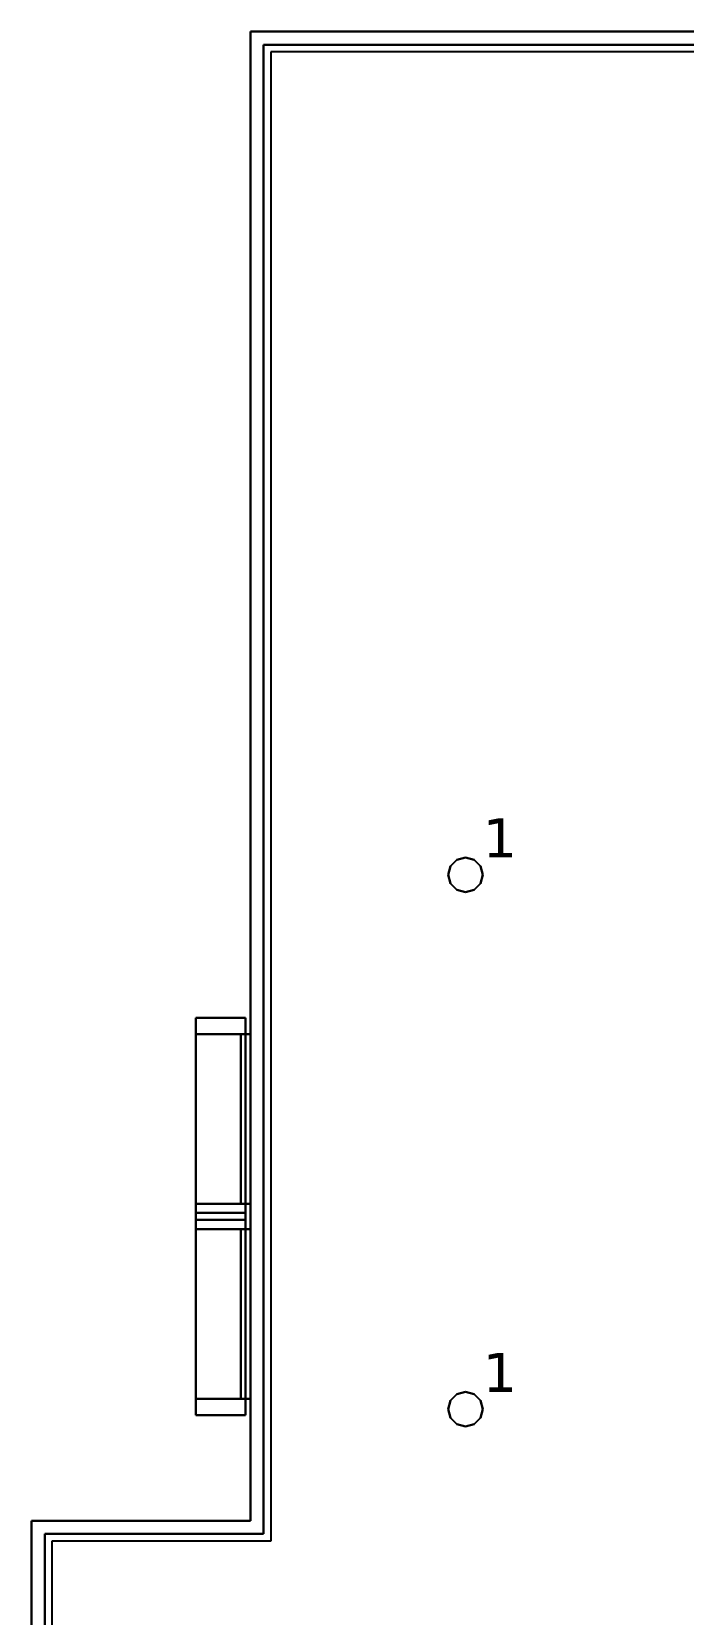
# Model space of a CAD drawing. Header units: inches. Extents: x -0.1 to 35.4, y -0.1 to 18.
# Drawn here: x 0 to 3, y 10.76 to 18.05 of the extents above; entities that cross this region are included whole.
import ezdxf

# ---------------------------------------------------------------- set-up
doc = ezdxf.new("R2010")
doc.units = ezdxf.units.IN
doc.header["$MEASUREMENT"] = 0
for name, color, linetype, true_color in [('DLX_APERT', 252, 'Continuous', 0x969696), ('DLX_CALC', 3, 'Continuous', 0x00ff00), ('DLX_CONT', 252, 'Continuous', 0x969696), ('DLX_GIRD', 252, 'Continuous', 0x969696), ('DLX_LUM', 40, 'Continuous', 0xffd400), ('DLX_LUMKEY_IDX', 252, 'Continuous', 0x969696)]:
    doc.layers.add(name, color=color, linetype=linetype, true_color=true_color)
doc.styles.add('TableTextStyle', font='')
doc.styles.get('TableTextStyle').set_extended_font_data('VERDANA.TTF')

msp = doc.modelspace()

# ---------------------------------------------------------------- linework, layer by layer
at = {"layer": 'DLX_APERT'}
for points in [[(0.9865, 13.5048, 0), (0.7565, 13.5048, 0)], [(0.7565, 13.5048, 0), (0.7565, 12.5728, 0)], [(0.9865, 13.5048, 0), (0.7565, 13.5048, 0)], [(0.7565, 13.5048, 0), (0.7565, 13.5048, 0)], [(0.7565, 13.5048, 0), (0.9865, 13.5048, 0)], [(0.7565, 13.4298, 0), (0.7565, 13.5048, 0)], [(0.7565, 13.5048, 0), (0.9865, 13.5048, 0)], [(0.7565, 12.5728, 0), (0.7565, 13.5048, 0)], [(0.7565, 13.5048, 0), (0.7565, 13.5048, 0)], [(0.7565, 13.5048, 0), (0.7565, 13.4298, 0)], [(0.9865, 12.5728, 0), (0.9865, 13.5048, 0)], [(0.9865, 13.5048, 0), (0.9865, 13.5048, 0)], [(0.9865, 13.5048, 0), (0.9865, 13.4298, 0)], [(0.9865, 13.4298, 0), (0.9865, 13.5048, 0)], [(0.9865, 13.5048, 0), (0.9865, 13.5048, 0)], [(0.9865, 13.5048, 0), (0.9865, 12.5728, 0)], [(0.964, 13.4298, 0), (0.7565, 13.4298, 0)], [(0.7565, 13.4298, 0), (0.7565, 13.4298, 0)], [(0.7565, 13.4298, 0), (0.7565, 12.6478, 0)], [(0.7565, 12.6478, 0), (0.7565, 13.4298, 0)], [(0.7565, 13.4298, 0), (0.964, 13.4298, 0)], [(0.964, 13.4298, 0), (0.7565, 13.4298, 0)], [(0.7565, 13.4298, 0), (0.7565, 13.4298, 0)], [(0.7565, 13.4298, 0), (0.964, 13.4298, 0)], [(0.9865, 13.4298, 0), (0.964, 13.4298, 0)], [(0.964, 13.4298, 0), (0.964, 12.6478, 0)], [(0.964, 13.4298, 0), (0.964, 13.4298, 0)], [(0.964, 12.6478, 0), (0.964, 13.4298, 0)], [(0.964, 13.4298, 0), (0.9865, 13.4298, 0)], [(0.964, 13.4298, 0), (0.964, 13.4298, 0)], [(0.964, 13.4298, 0), (0.9865, 13.4298, 0)], [(0.9865, 13.4298, 0), (0.964, 13.4298, 0)], [(0.964, 12.6478, 0), (0.964, 13.4298, 0)], [(0.964, 13.4298, 0), (0.964, 13.4298, 0)], [(0.964, 13.4298, 0), (0.964, 12.6478, 0)], [(0.964, 12.6478, 0), (0.964, 13.4298, 0)], [(0.964, 13.4298, 0), (0.9865, 13.4298, 0)], [(0.9865, 13.4298, 0), (0.964, 13.4298, 0)], [(0.964, 13.4298, 0), (0.964, 12.6478, 0)], [(0.9865, 13.4298, 0), (0.964, 13.4298, 0)], [(0.964, 13.4298, 0), (0.964, 13.4298, 0)], [(0.964, 13.4298, 0), (0.9865, 13.4298, 0)], [(0.9865, 12.6478, 0), (0.9865, 13.4298, 0)], [(0.9865, 13.4298, 0), (0.9865, 13.4298, 0)], [(0.9865, 13.4298, 0), (0.9865, 12.6478, 0)], [(0.9865, 13.4298, 0), (0.9865, 13.4298, 0)], [(0.9865, 13.4298, 0), (1.009, 13.4298, 0)], [(0.9865, 13.4298, 0), (0.9865, 13.4298, 0)], [(0.9865, 13.4298, 0), (1.009, 13.4298, 0)], [(1.009, 13.4298, 0), (0.9865, 13.4298, 0)], [(0.9865, 13.4298, 0), (0.9865, 12.6478, 0)], [(1.009, 13.4298, 0), (0.9865, 13.4298, 0)], [(0.9865, 12.6478, 0), (0.9865, 13.4298, 0)], [(0.9865, 13.4298, 0), (0.9865, 13.4298, 0)], [(1.009, 13.4298, 0), (1.009, 12.6478, 0)], [(1.009, 12.6478, 0), (1.009, 13.4298, 0)], [(1.009, 13.4298, 0), (1.009, 13.4298, 0)], [(1.009, 13.4298, 0), (1.009, 12.6478, 0)], [(1.009, 13.4298, 0), (1.009, 13.4298, 0)], [(1.009, 12.6478, 0), (1.009, 13.4298, 0)], [(0.7565, 12.6478, 0), (0.964, 12.6478, 0)], [(0.7565, 12.5728, 0), (0.7565, 12.6478, 0)], [(0.7565, 12.6478, 0), (0.7565, 12.6478, 0)], [(0.7565, 12.6478, 0), (0.7565, 12.5728, 0)], [(0.964, 12.6478, 0), (0.7565, 12.6478, 0)], [(0.964, 12.6478, 0), (0.7565, 12.6478, 0)], [(0.7565, 12.6478, 0), (0.7565, 12.6478, 0)], [(0.7565, 12.6478, 0), (0.964, 12.6478, 0)], [(0.964, 12.6478, 0), (0.9865, 12.6478, 0)], [(0.964, 12.6478, 0), (0.964, 12.6478, 0)], [(0.9865, 12.6478, 0), (0.964, 12.6478, 0)], [(0.964, 12.6478, 0), (0.964, 12.6478, 0)], [(0.964, 12.6478, 0), (0.9865, 12.6478, 0)], [(0.9865, 12.6478, 0), (0.964, 12.6478, 0)], [(0.964, 12.6478, 0), (0.964, 12.6478, 0)], [(0.9865, 12.6478, 0), (0.964, 12.6478, 0)], [(0.9865, 12.6478, 0), (0.964, 12.6478, 0)], [(0.964, 12.6478, 0), (0.964, 12.6478, 0)], [(0.964, 12.6478, 0), (0.9865, 12.6478, 0)], [(0.964, 12.6478, 0), (0.9865, 12.6478, 0)], [(0.9865, 12.6478, 0), (0.9865, 12.5728, 0)], [(0.9865, 12.6478, 0), (0.9865, 12.6478, 0)], [(0.9865, 12.5728, 0), (0.9865, 12.6478, 0)], [(0.9865, 12.6478, 0), (0.9865, 12.6478, 0)], [(1.009, 12.6478, 0), (0.9865, 12.6478, 0)], [(0.9865, 12.6478, 0), (0.9865, 12.6478, 0)], [(0.9865, 12.6478, 0), (1.009, 12.6478, 0)], [(1.009, 12.6478, 0), (0.9865, 12.6478, 0)], [(0.9865, 12.6478, 0), (1.009, 12.6478, 0)], [(0.9865, 12.6478, 0), (0.9865, 12.6478, 0)], [(1.009, 12.6478, 0), (1.009, 12.6478, 0)], [(1.009, 12.6478, 0), (1.009, 12.6478, 0)], [(0.9865, 12.6058, 0), (0.7565, 12.6058, 0)], [(0.7565, 12.6058, 0), (0.7565, 11.6738, 0)], [(0.9865, 12.6058, 0), (0.7565, 12.6058, 0)], [(0.7565, 12.6058, 0), (0.7565, 12.6058, 0)], [(0.7565, 12.6058, 0), (0.9865, 12.6058, 0)], [(0.7565, 12.5308, 0), (0.7565, 12.6058, 0)], [(0.7565, 12.6058, 0), (0.9865, 12.6058, 0)], [(0.7565, 11.6738, 0), (0.7565, 12.6058, 0)], [(0.7565, 12.6058, 0), (0.7565, 12.6058, 0)], [(0.7565, 12.6058, 0), (0.7565, 12.5308, 0)], [(0.7565, 12.5728, 0), (0.9865, 12.5728, 0)], [(0.9865, 12.5728, 0), (0.7565, 12.5728, 0)], [(0.7565, 12.5728, 0), (0.7565, 12.5728, 0)], [(0.7565, 12.5728, 0), (0.9865, 12.5728, 0)], [(0.9865, 12.5728, 0), (0.7565, 12.5728, 0)], [(0.7565, 12.5728, 0), (0.7565, 12.5728, 0)], [(0.9865, 11.6738, 0), (0.9865, 12.6058, 0)], [(0.9865, 12.6058, 0), (0.9865, 12.6058, 0)], [(0.9865, 12.6058, 0), (0.9865, 12.5308, 0)], [(0.9865, 12.5308, 0), (0.9865, 12.6058, 0)], [(0.9865, 12.6058, 0), (0.9865, 12.6058, 0)], [(0.9865, 12.6058, 0), (0.9865, 11.6738, 0)], [(0.9865, 12.5728, 0), (0.9865, 12.5728, 0)], [(0.9865, 12.5728, 0), (0.9865, 12.5728, 0)], [(0.964, 12.5308, 0), (0.7565, 12.5308, 0)], [(0.7565, 12.5308, 0), (0.7565, 12.5308, 0)], [(0.7565, 12.5308, 0), (0.7565, 11.7488, 0)], [(0.7565, 11.7488, 0), (0.7565, 12.5308, 0)], [(0.7565, 12.5308, 0), (0.964, 12.5308, 0)], [(0.964, 12.5308, 0), (0.7565, 12.5308, 0)], [(0.7565, 12.5308, 0), (0.7565, 12.5308, 0)], [(0.7565, 12.5308, 0), (0.964, 12.5308, 0)], [(0.9865, 12.5308, 0), (0.964, 12.5308, 0)], [(0.964, 12.5308, 0), (0.964, 11.7488, 0)], [(0.964, 12.5308, 0), (0.964, 12.5308, 0)], [(0.964, 11.7488, 0), (0.964, 12.5308, 0)], [(0.964, 12.5308, 0), (0.9865, 12.5308, 0)], [(0.964, 12.5308, 0), (0.964, 12.5308, 0)], [(0.964, 12.5308, 0), (0.9865, 12.5308, 0)], [(0.9865, 12.5308, 0), (0.964, 12.5308, 0)], [(0.964, 11.7488, 0), (0.964, 12.5308, 0)], [(0.964, 12.5308, 0), (0.964, 12.5308, 0)], [(0.964, 12.5308, 0), (0.964, 11.7488, 0)], [(0.964, 11.7488, 0), (0.964, 12.5308, 0)], [(0.964, 12.5308, 0), (0.9865, 12.5308, 0)], [(0.9865, 12.5308, 0), (0.964, 12.5308, 0)], [(0.964, 12.5308, 0), (0.964, 11.7488, 0)], [(0.9865, 12.5308, 0), (0.964, 12.5308, 0)], [(0.964, 12.5308, 0), (0.964, 12.5308, 0)], [(0.964, 12.5308, 0), (0.9865, 12.5308, 0)], [(0.9865, 11.7488, 0), (0.9865, 12.5308, 0)], [(0.9865, 12.5308, 0), (0.9865, 12.5308, 0)], [(0.9865, 12.5308, 0), (0.9865, 11.7488, 0)], [(0.9865, 12.5308, 0), (0.9865, 12.5308, 0)], [(0.9865, 12.5308, 0), (1.009, 12.5308, 0)], [(0.9865, 12.5308, 0), (0.9865, 12.5308, 0)], [(0.9865, 12.5308, 0), (1.009, 12.5308, 0)], [(1.009, 12.5308, 0), (0.9865, 12.5308, 0)], [(0.9865, 12.5308, 0), (0.9865, 11.7488, 0)], [(1.009, 12.5308, 0), (0.9865, 12.5308, 0)], [(0.9865, 11.7488, 0), (0.9865, 12.5308, 0)], [(0.9865, 12.5308, 0), (0.9865, 12.5308, 0)], [(1.009, 12.5308, 0), (1.009, 11.7488, 0)], [(1.009, 11.7488, 0), (1.009, 12.5308, 0)], [(1.009, 12.5308, 0), (1.009, 12.5308, 0)], [(1.009, 12.5308, 0), (1.009, 11.7488, 0)], [(1.009, 12.5308, 0), (1.009, 12.5308, 0)], [(1.009, 11.7488, 0), (1.009, 12.5308, 0)], [(0.7565, 11.7488, 0), (0.964, 11.7488, 0)], [(0.7565, 11.6738, 0), (0.7565, 11.7488, 0)], [(0.7565, 11.7488, 0), (0.7565, 11.7488, 0)], [(0.7565, 11.7488, 0), (0.7565, 11.6738, 0)], [(0.964, 11.7488, 0), (0.7565, 11.7488, 0)], [(0.964, 11.7488, 0), (0.7565, 11.7488, 0)], [(0.7565, 11.7488, 0), (0.7565, 11.7488, 0)], [(0.7565, 11.7488, 0), (0.964, 11.7488, 0)], [(0.964, 11.7488, 0), (0.9865, 11.7488, 0)], [(0.964, 11.7488, 0), (0.964, 11.7488, 0)], [(0.9865, 11.7488, 0), (0.964, 11.7488, 0)], [(0.964, 11.7488, 0), (0.964, 11.7488, 0)], [(0.964, 11.7488, 0), (0.9865, 11.7488, 0)], [(0.9865, 11.7488, 0), (0.964, 11.7488, 0)], [(0.964, 11.7488, 0), (0.964, 11.7488, 0)], [(0.9865, 11.7488, 0), (0.964, 11.7488, 0)], [(0.9865, 11.7488, 0), (0.964, 11.7488, 0)], [(0.964, 11.7488, 0), (0.964, 11.7488, 0)], [(0.964, 11.7488, 0), (0.9865, 11.7488, 0)], [(0.964, 11.7488, 0), (0.9865, 11.7488, 0)], [(0.9865, 11.7488, 0), (0.9865, 11.6738, 0)], [(0.9865, 11.7488, 0), (0.9865, 11.7488, 0)], [(0.9865, 11.6738, 0), (0.9865, 11.7488, 0)], [(0.9865, 11.7488, 0), (0.9865, 11.7488, 0)], [(1.009, 11.7488, 0), (0.9865, 11.7488, 0)], [(0.9865, 11.7488, 0), (0.9865, 11.7488, 0)], [(0.9865, 11.7488, 0), (1.009, 11.7488, 0)], [(1.009, 11.7488, 0), (0.9865, 11.7488, 0)], [(0.9865, 11.7488, 0), (1.009, 11.7488, 0)], [(0.9865, 11.7488, 0), (0.9865, 11.7488, 0)], [(1.009, 11.7488, 0), (1.009, 11.7488, 0)], [(1.009, 11.7488, 0), (1.009, 11.7488, 0)], [(0.7565, 11.6738, 0), (0.9865, 11.6738, 0)], [(0.9865, 11.6738, 0), (0.7565, 11.6738, 0)], [(0.7565, 11.6738, 0), (0.7565, 11.6738, 0)], [(0.7565, 11.6738, 0), (0.9865, 11.6738, 0)], [(0.9865, 11.6738, 0), (0.7565, 11.6738, 0)], [(0.7565, 11.6738, 0), (0.7565, 11.6738, 0)], [(0.9865, 11.6738, 0), (0.9865, 11.6738, 0)], [(0.9865, 11.6738, 0), (0.9865, 11.6738, 0)]]:
    msp.add_polyline3d(points, dxfattribs=at)
at = {"layer": 'DLX_CALC'}
for points in [[(7.7137, 17.9567, 0), (1.1023, 17.9567, 0)], [(1.1023, 17.9567, 0), (1.1023, 11.0927, 0)], [(1.1023, 11.0927, 0), (0.0933, 11.0927, 0)], [(0.0933, 11.0927, 0), (0.0933, 2.8303, 0)]]:
    msp.add_polyline3d(points, dxfattribs=at)
at = {"layer": 'DLX_CONT'}
for points in [[(7.807, 18.05, 0), (1.009, 18.05, 0)], [(1.009, 18.05, 0), (1.009, 18.05, 0)], [(1.009, 18.05, 0), (7.807, 18.05, 0)], [(1.009, 18.05, 0), (1.009, 11.186, 0)], [(1.009, 11.186, 0), (1.009, 18.05, 0)], [(1.009, 18.05, 0), (1.009, 18.05, 0)], [(1.009, 11.186, 0), (1.009, 18.05, 0)], [(1.009, 18.05, 0), (7.807, 18.05, 0)], [(7.807, 18.05, 0), (1.009, 18.05, 0)], [(1.009, 18.05, 0), (1.009, 11.186, 0)], [(7.7137, 17.9567, 0), (1.1023, 17.9567, 0)], [(1.1023, 17.9567, 0), (1.1023, 11.0927, 0)], [(1.009, 11.186, 0), (0, 11.186, 0)], [(0, 11.186, 0), (0, 11.186, 0)], [(0, 11.186, 0), (1.009, 11.186, 0)], [(0, 11.186, 0), (0, 2.737, 0)], [(0, 2.737, 0), (0, 11.186, 0)], [(0, 11.186, 0), (0, 11.186, 0)], [(0, 2.737, 0), (0, 11.186, 0)], [(0, 11.186, 0), (1.009, 11.186, 0)], [(1.009, 11.186, 0), (0, 11.186, 0)], [(0, 11.186, 0), (0, 2.737, 0)], [(1.009, 11.186, 0), (1.009, 11.186, 0)], [(1.009, 11.186, 0), (1.009, 11.186, 0)], [(1.1023, 11.0927, 0), (0.0933, 11.0927, 0)], [(0.0933, 11.0927, 0), (0.0933, 2.8303, 0)]]:
    msp.add_polyline3d(points, dxfattribs=at)
at = {"layer": 'DLX_GIRD'}
for points in [[(1.009, 11.186, 0), (1.009, 18.05, 0)], [(1.009, 18.05, 0), (7.807, 18.05, 0)], [(7.807, 18.05, 0), (1.009, 18.05, 0)], [(1.009, 18.05, 0), (1.009, 11.186, 0)], [(1.009, 18.05, 0), (1.009, 11.186, 0)], [(1.009, 11.186, 0), (1.009, 18.05, 0)], [(1.009, 18.05, 0), (1.009, 18.05, 0)], [(1.069, 11.126, 0), (1.069, 17.99, 0)], [(1.069, 17.99, 0), (7.747, 17.99, 0)], [(7.747, 17.99, 0), (1.069, 17.99, 0)], [(1.069, 17.99, 0), (1.069, 11.126, 0)], [(1.069, 11.126, 0), (1.069, 17.99, 0)], [(1.069, 17.99, 0), (1.069, 17.99, 0)], [(1.069, 17.99, 0), (1.069, 11.126, 0)], [(1.069, 17.99, 0), (7.747, 17.99, 0)], [(7.747, 17.99, 0), (1.069, 17.99, 0)], [(1.069, 17.99, 0), (1.069, 17.99, 0)], [(0, 2.737, 0), (0, 11.186, 0)], [(0, 11.186, 0), (1.009, 11.186, 0)], [(1.009, 11.186, 0), (0, 11.186, 0)], [(0, 11.186, 0), (0, 2.737, 0)], [(0, 11.186, 0), (0, 2.737, 0)], [(0, 2.737, 0), (0, 11.186, 0)], [(0, 11.186, 0), (0, 11.186, 0)], [(1.009, 11.186, 0), (0, 11.186, 0)], [(0, 11.186, 0), (0, 11.186, 0)], [(0, 11.186, 0), (1.009, 11.186, 0)], [(1.009, 11.186, 0), (1.009, 11.186, 0)], [(1.009, 11.186, 0), (1.009, 11.186, 0)], [(0.06, 2.797, 0), (0.06, 11.126, 0)], [(0.06, 11.126, 0), (1.069, 11.126, 0)], [(0.06, 11.126, 0), (0.06, 2.797, 0)], [(1.069, 11.126, 0), (0.06, 11.126, 0)], [(0.06, 2.797, 0), (0.06, 11.126, 0)], [(0.06, 11.126, 0), (0.06, 11.126, 0)], [(0.06, 11.126, 0), (0.06, 2.797, 0)], [(0.06, 11.126, 0), (1.069, 11.126, 0)], [(1.069, 11.126, 0), (0.06, 11.126, 0)], [(0.06, 11.126, 0), (0.06, 11.126, 0)], [(1.069, 11.126, 0), (1.069, 11.126, 0)], [(1.069, 11.126, 0), (1.069, 11.126, 0)]]:
    msp.add_polyline3d(points, dxfattribs=at)
at = {"layer": 'DLX_LUM'}
for points in [[(1.9595, 14.2328, 0), (1.9303, 14.2035, 0)], [(1.9303, 14.2035, 0), (1.9595, 14.2328, 0)], [(1.9303, 14.2035, 0), (1.9595, 14.2328, 0)], [(1.9595, 14.2328, 0), (1.9303, 14.2035, 0)], [(1.9995, 14.2435, 0), (1.9595, 14.2328, 0)], [(1.9595, 14.2328, 0), (1.9995, 14.2435, 0)], [(1.9595, 14.2328, 0), (1.9995, 14.2435, 0)], [(1.9995, 14.2435, 0), (1.9595, 14.2328, 0)], [(1.9595, 14.2328, 0), (1.9595, 14.2328, 0)], [(1.9595, 14.2328, 0), (1.9595, 14.2328, 0)], [(2.0395, 14.2328, 0), (1.9995, 14.2435, 0)], [(1.9995, 14.2435, 0), (1.9995, 14.2435, 0)], [(1.9995, 14.2435, 0), (2.0395, 14.2328, 0)], [(1.9995, 14.2435, 0), (1.9995, 14.2435, 0)], [(1.9995, 14.2435, 0), (2.0395, 14.2328, 0)], [(2.0395, 14.2328, 0), (1.9995, 14.2435, 0)], [(2.0688, 14.2035, 0), (2.0395, 14.2328, 0)], [(2.0395, 14.2328, 0), (2.0395, 14.2328, 0)], [(2.0395, 14.2328, 0), (2.0688, 14.2035, 0)], [(2.0395, 14.2328, 0), (2.0395, 14.2328, 0)], [(2.0395, 14.2328, 0), (2.0688, 14.2035, 0)], [(2.0688, 14.2035, 0), (2.0395, 14.2328, 0)], [(1.9303, 14.2035, 0), (1.9195, 14.1635, 0)], [(1.9195, 14.1635, 0), (1.9303, 14.2035, 0)], [(1.9195, 14.1635, 0), (1.9303, 14.2035, 0)], [(1.9303, 14.2035, 0), (1.9195, 14.1635, 0)], [(1.9195, 14.1635, 0), (1.9195, 14.1635, 0)], [(1.9195, 14.1635, 0), (1.9303, 14.1235, 0)], [(1.9303, 14.1235, 0), (1.9195, 14.1635, 0)], [(1.9195, 14.1635, 0), (1.9195, 14.1635, 0)], [(1.9303, 14.1235, 0), (1.9195, 14.1635, 0)], [(1.9195, 14.1635, 0), (1.9303, 14.1235, 0)], [(1.9303, 14.2035, 0), (1.9303, 14.2035, 0)], [(1.9303, 14.2035, 0), (1.9303, 14.2035, 0)], [(2.0795, 14.1635, 0), (2.0688, 14.2035, 0)], [(2.0688, 14.2035, 0), (2.0688, 14.2035, 0)], [(2.0688, 14.2035, 0), (2.0795, 14.1635, 0)], [(2.0688, 14.2035, 0), (2.0688, 14.2035, 0)], [(2.0688, 14.2035, 0), (2.0795, 14.1635, 0)], [(2.0795, 14.1635, 0), (2.0688, 14.2035, 0)], [(2.0688, 14.1235, 0), (2.0795, 14.1635, 0)], [(2.0795, 14.1635, 0), (2.0688, 14.1235, 0)], [(2.0795, 14.1635, 0), (2.0688, 14.1235, 0)], [(2.0688, 14.1235, 0), (2.0795, 14.1635, 0)], [(2.0795, 14.1635, 0), (2.0795, 14.1635, 0)], [(2.0795, 14.1635, 0), (2.0795, 14.1635, 0)], [(1.9303, 14.1235, 0), (1.9303, 14.1235, 0)], [(1.9303, 14.1235, 0), (1.9595, 14.0942, 0)], [(1.9595, 14.0942, 0), (1.9303, 14.1235, 0)], [(1.9303, 14.1235, 0), (1.9303, 14.1235, 0)], [(1.9595, 14.0942, 0), (1.9303, 14.1235, 0)], [(1.9303, 14.1235, 0), (1.9595, 14.0942, 0)], [(1.9595, 14.0942, 0), (1.9595, 14.0942, 0)], [(1.9595, 14.0942, 0), (1.9995, 14.0835, 0)], [(1.9995, 14.0835, 0), (1.9595, 14.0942, 0)], [(1.9595, 14.0942, 0), (1.9595, 14.0942, 0)], [(1.9995, 14.0835, 0), (1.9595, 14.0942, 0)], [(1.9595, 14.0942, 0), (1.9995, 14.0835, 0)], [(1.9995, 14.0835, 0), (2.0395, 14.0942, 0)], [(2.0395, 14.0942, 0), (1.9995, 14.0835, 0)], [(2.0395, 14.0942, 0), (1.9995, 14.0835, 0)], [(1.9995, 14.0835, 0), (2.0395, 14.0942, 0)], [(1.9995, 14.0835, 0), (1.9995, 14.0835, 0)], [(1.9995, 14.0835, 0), (1.9995, 14.0835, 0)], [(2.0395, 14.0942, 0), (2.0688, 14.1235, 0)], [(2.0688, 14.1235, 0), (2.0395, 14.0942, 0)], [(2.0688, 14.1235, 0), (2.0395, 14.0942, 0)], [(2.0395, 14.0942, 0), (2.0688, 14.1235, 0)], [(2.0395, 14.0942, 0), (2.0395, 14.0942, 0)], [(2.0395, 14.0942, 0), (2.0395, 14.0942, 0)], [(2.0688, 14.1235, 0), (2.0688, 14.1235, 0)], [(2.0688, 14.1235, 0), (2.0688, 14.1235, 0)], [(1.9595, 11.7694, 0), (1.9303, 11.7401, 0)], [(1.9303, 11.7401, 0), (1.9595, 11.7694, 0)], [(1.9303, 11.7401, 0), (1.9595, 11.7694, 0)], [(1.9595, 11.7694, 0), (1.9303, 11.7401, 0)], [(1.9995, 11.7801, 0), (1.9595, 11.7694, 0)], [(1.9595, 11.7694, 0), (1.9995, 11.7801, 0)], [(1.9595, 11.7694, 0), (1.9995, 11.7801, 0)], [(1.9995, 11.7801, 0), (1.9595, 11.7694, 0)], [(1.9595, 11.7694, 0), (1.9595, 11.7694, 0)], [(1.9595, 11.7694, 0), (1.9595, 11.7694, 0)], [(2.0395, 11.7694, 0), (1.9995, 11.7801, 0)], [(1.9995, 11.7801, 0), (1.9995, 11.7801, 0)], [(1.9995, 11.7801, 0), (2.0395, 11.7694, 0)], [(1.9995, 11.7801, 0), (1.9995, 11.7801, 0)], [(1.9995, 11.7801, 0), (2.0395, 11.7694, 0)], [(2.0395, 11.7694, 0), (1.9995, 11.7801, 0)], [(2.0688, 11.7401, 0), (2.0395, 11.7694, 0)], [(2.0395, 11.7694, 0), (2.0395, 11.7694, 0)], [(2.0395, 11.7694, 0), (2.0688, 11.7401, 0)], [(2.0395, 11.7694, 0), (2.0395, 11.7694, 0)], [(2.0395, 11.7694, 0), (2.0688, 11.7401, 0)], [(2.0688, 11.7401, 0), (2.0395, 11.7694, 0)], [(1.9303, 11.7401, 0), (1.9195, 11.7001, 0)], [(1.9195, 11.7001, 0), (1.9303, 11.7401, 0)], [(1.9195, 11.7001, 0), (1.9303, 11.7401, 0)], [(1.9303, 11.7401, 0), (1.9195, 11.7001, 0)], [(1.9195, 11.7001, 0), (1.9195, 11.7001, 0)], [(1.9195, 11.7001, 0), (1.9303, 11.6601, 0)], [(1.9303, 11.6601, 0), (1.9195, 11.7001, 0)], [(1.9195, 11.7001, 0), (1.9195, 11.7001, 0)], [(1.9303, 11.6601, 0), (1.9195, 11.7001, 0)], [(1.9195, 11.7001, 0), (1.9303, 11.6601, 0)], [(1.9303, 11.7401, 0), (1.9303, 11.7401, 0)], [(1.9303, 11.7401, 0), (1.9303, 11.7401, 0)], [(2.0795, 11.7001, 0), (2.0688, 11.7401, 0)], [(2.0688, 11.7401, 0), (2.0688, 11.7401, 0)], [(2.0688, 11.7401, 0), (2.0795, 11.7001, 0)], [(2.0688, 11.7401, 0), (2.0688, 11.7401, 0)], [(2.0688, 11.7401, 0), (2.0795, 11.7001, 0)], [(2.0795, 11.7001, 0), (2.0688, 11.7401, 0)], [(2.0688, 11.6601, 0), (2.0795, 11.7001, 0)], [(2.0795, 11.7001, 0), (2.0688, 11.6601, 0)], [(2.0795, 11.7001, 0), (2.0688, 11.6601, 0)], [(2.0688, 11.6601, 0), (2.0795, 11.7001, 0)], [(2.0795, 11.7001, 0), (2.0795, 11.7001, 0)], [(2.0795, 11.7001, 0), (2.0795, 11.7001, 0)], [(1.9303, 11.6601, 0), (1.9303, 11.6601, 0)], [(1.9303, 11.6601, 0), (1.9595, 11.6309, 0)], [(1.9595, 11.6309, 0), (1.9303, 11.6601, 0)], [(1.9303, 11.6601, 0), (1.9303, 11.6601, 0)], [(1.9595, 11.6309, 0), (1.9303, 11.6601, 0)], [(1.9303, 11.6601, 0), (1.9595, 11.6309, 0)], [(1.9595, 11.6309, 0), (1.9595, 11.6309, 0)], [(1.9595, 11.6309, 0), (1.9995, 11.6201, 0)], [(1.9995, 11.6201, 0), (1.9595, 11.6309, 0)], [(1.9595, 11.6309, 0), (1.9595, 11.6309, 0)], [(1.9995, 11.6201, 0), (1.9595, 11.6309, 0)], [(1.9595, 11.6309, 0), (1.9995, 11.6201, 0)], [(1.9995, 11.6201, 0), (2.0395, 11.6309, 0)], [(2.0395, 11.6309, 0), (1.9995, 11.6201, 0)], [(2.0395, 11.6309, 0), (1.9995, 11.6201, 0)], [(1.9995, 11.6201, 0), (2.0395, 11.6309, 0)], [(1.9995, 11.6201, 0), (1.9995, 11.6201, 0)], [(1.9995, 11.6201, 0), (1.9995, 11.6201, 0)], [(2.0395, 11.6309, 0), (2.0688, 11.6601, 0)], [(2.0688, 11.6601, 0), (2.0395, 11.6309, 0)], [(2.0688, 11.6601, 0), (2.0395, 11.6309, 0)], [(2.0395, 11.6309, 0), (2.0688, 11.6601, 0)], [(2.0395, 11.6309, 0), (2.0395, 11.6309, 0)], [(2.0395, 11.6309, 0), (2.0395, 11.6309, 0)], [(2.0688, 11.6601, 0), (2.0688, 11.6601, 0)], [(2.0688, 11.6601, 0), (2.0688, 11.6601, 0)]]:
    msp.add_polyline3d(points, dxfattribs=at)

# ---------------------------------------------------------------- texts
at = {"layer": 'DLX_LUMKEY_IDX', "style": 'TableTextStyle'}
for p in [(2.0795, 14.2435), (2.0795, 11.7801)]:
    msp.add_text('1', height=0.18, dxfattribs=at).set_placement(p)

doc.saveas('drawing.dxf')
